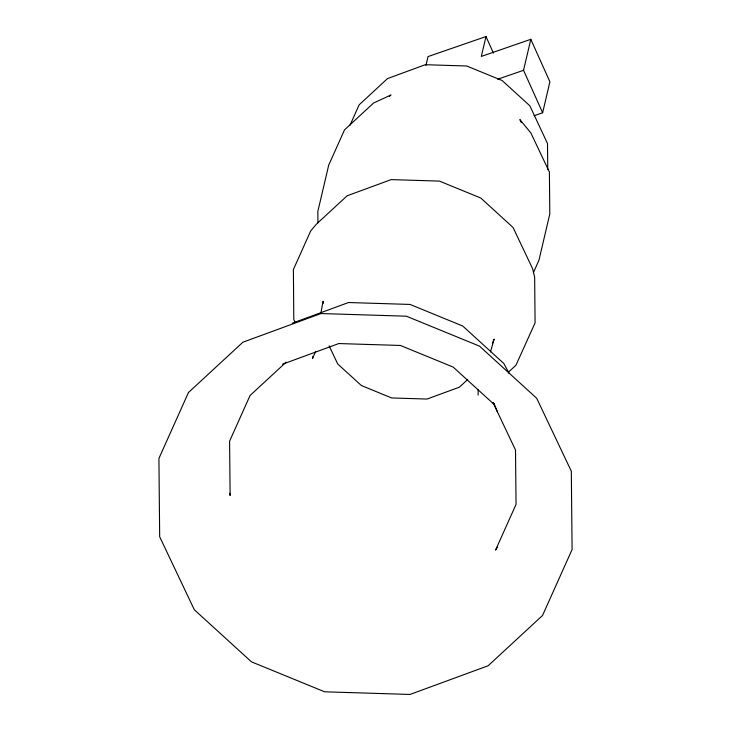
<?xml version="1.0" encoding="UTF-8"?>
<svg xmlns="http://www.w3.org/2000/svg" width="731" height="731" viewBox="0 0 731 731"><rect width="100%" height="100%" fill="white"/><g stroke="black" fill="none" stroke-linecap="round" stroke-linejoin="round"><path stroke-width="1.1" d="M312.905 356.317L312.493 358.565L315.682 351.447M320.781 313.663L323.065 301.309L323.084 303.548M425.963 65.415L428.037 56.579L485.987 36.55L493.443 53.125M485.987 36.55L481.327 56.424L530.807 39.319L549.904 81.79L542.64 112.766L534.032 115.745M542.64 112.766L523.542 70.295L530.807 39.319M490.464 351.986L494.165 339.056L492.347 343.104M350.076 125.092L359.159 104.825L387.467 78.61L425.296 64.712L466.68 66L502.133 80.511L529.829 105.767L547.501 143.55L547.757 169.629M533.356 272.727L538.939 260.273L549.803 213.945L549.401 172.023L530.87 132.978L519.887 119.573L521.313 122.57M497.318 547.245L495.563 550.096L516.049 504.381L515.519 450.068L493.069 402.68M389.331 96.501L390.984 94.984L373.623 102.98L344.511 129.89L328.694 165.169L317.83 211.497L317.939 222.827M286.123 362.174L250.075 395.48L229.589 441.195L230.119 495.508L229.927 493.324M467.739 379.462L459.397 387.174L427.059 399.053L391.688 397.956L361.388 385.548L337.713 363.965L329.114 345.836M508.465 372.143L515.94 365.235L535.083 322.864L534.644 277.04L532.588 268.652L513.034 227.46L480.76 198.019L439.441 181.105L391.213 179.607L347.115 195.807L316.386 224.198L310.675 230.987L293.387 269.547L293.798 319.548L295.233 322.572M292.299 323.175L348.523 302.524L410.018 304.434L462.705 326.008L503.86 363.535L509.114 373.404M282.504 364.23L338.809 343.552L400.396 345.461L453.156 367.063L494.375 404.645L493.416 402.927M497.729 79.222L523.542 70.295M494.001 403.448L497.4 411.818M478.101 389.495L478.156 395.105M188.47 392.501L158.919 458.428L159.678 536.764L194.3 609.718L251.455 661.838L324.628 691.8L410.036 694.45L488.125 665.767L542.53 615.493L572.081 549.566L571.322 471.221L536.7 398.276L479.545 346.156L406.372 316.194L320.964 313.544L242.875 342.227L188.47 392.501"/></g></svg>
